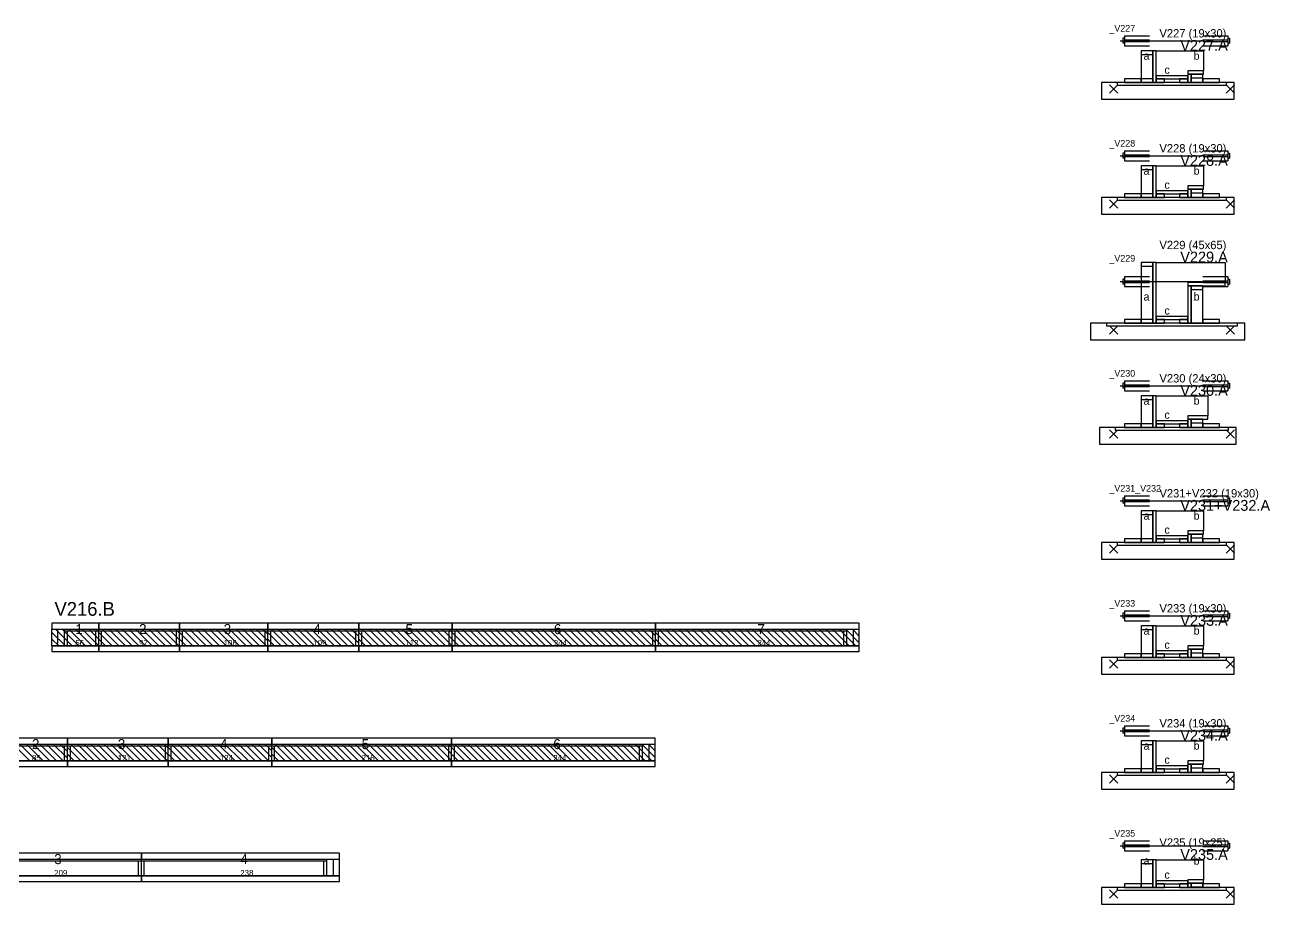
# Model space of a CAD drawing. Header units: metres. Extents: x -10 to 74425, y -2037 to 26.
# Drawn here: x 29391 to 30885, y -1042 to 13 of the extents above; entities that cross this region are included whole.
import ezdxf

# ---------------------------------------------------------------- set-up
doc = ezdxf.new("R2010")
doc.units = ezdxf.units.M
doc.layers.add('LABELS', color=3, linetype='Continuous')
doc.layers.add('VIGAS', color=7, linetype='Continuous')

msp = doc.modelspace()

# ---------------------------------------------------------------- linework, layer by layer
at = {"layer": 'VIGAS'}
for p, q in [((30710, 0), (30740, 0)), ((30710, 0), (30710, -12)), ((30804, 0), (30834, 0)), ((30834, 0), (30834, -12)), ((30705, -6), (30803, -6)), ((30708, -3), (30708, -9)), ((30710, -3), (30708, -3)), ((30710, -9), (30708, -9)), ((30710, -5), (30740, -5)), ((30710, -7), (30740, -7)), ((30710, -12), (30740, -12)), ((30804, -5), (30834, -5)), ((30804, -7), (30834, -7)), ((30804, -12), (30834, -12)), ((30834, -3), (30836, -3)), ((30834, -9), (30836, -9)), ((30836, -3), (30836, -9)), ((30692, -69), (30702, -59)), ((30692, -59), (30702, -69)), ((30832, -69), (30842, -59)), ((30832, -59), (30842, -69)), ((30705, -144), (30803, -144)), ((30708, -141), (30708, -147)), ((30710, -141), (30708, -141)), ((30710, -147), (30708, -147)), ((30710, -138), (30740, -138)), ((30710, -138), (30710, -150)), ((30710, -143), (30740, -143)), ((30710, -145), (30740, -145)), ((30804, -138), (30834, -138)), ((30804, -143), (30834, -143)), ((30804, -145), (30834, -145)), ((30834, -138), (30834, -150)), ((30834, -141), (30836, -141)), ((30834, -147), (30836, -147)), ((30836, -141), (30836, -147)), ((30710, -150), (30740, -150)), ((30804, -150), (30834, -150)), ((30692, -207), (30702, -197)), ((30692, -197), (30702, -207)), ((30832, -207), (30842, -197)), ((30832, -197), (30842, -207)), ((30705, -295), (30829, -295)), ((30708, -292), (30708, -298)), ((30710, -292), (30708, -292)), ((30710, -298), (30708, -298)), ((30710, -289), (30740, -289)), ((30710, -289), (30710, -301)), ((30710, -294), (30740, -294)), ((30710, -296), (30740, -296)), ((30804, -289), (30834, -289)), ((30804, -294), (30834, -294)), ((30804, -296), (30834, -296)), ((30834, -289), (30834, -301)), ((30834, -292), (30836, -292)), ((30834, -298), (30836, -298)), ((30836, -292), (30836, -298)), ((30710, -301), (30740, -301)), ((30804, -301), (30834, -301)), ((30692, -358), (30702, -348)), ((30692, -348), (30702, -358)), ((30832, -358), (30842, -348)), ((30832, -348), (30842, -358)), ((30708, -417), (30708, -423)), ((30710, -417), (30708, -417)), ((30710, -414), (30740, -414)), ((30710, -414), (30710, -426)), ((30804, -414), (30834, -414)), ((30834, -414), (30834, -426)), ((30834, -417), (30836, -417)), ((30836, -417), (30836, -423)), ((30705, -420), (30808, -420)), ((30710, -423), (30708, -423)), ((30710, -419), (30740, -419)), ((30710, -421), (30740, -421)), ((30710, -426), (30740, -426)), ((30804, -419), (30834, -419)), ((30804, -421), (30834, -421)), ((30804, -426), (30834, -426)), ((30834, -423), (30836, -423)), ((30692, -483), (30702, -473)), ((30692, -473), (30702, -483)), ((30832, -483), (30842, -473)), ((30832, -473), (30842, -483)), ((30710, -552), (30740, -552)), ((30710, -552), (30710, -564)), ((30804, -552), (30834, -552)), ((30834, -552), (30834, -564)), ((30705, -558), (30803, -558)), ((30708, -555), (30708, -561)), ((30710, -555), (30708, -555)), ((30710, -561), (30708, -561)), ((30710, -557), (30740, -557)), ((30710, -559), (30740, -559)), ((30710, -564), (30740, -564)), ((30804, -557), (30834, -557)), ((30804, -559), (30834, -559)), ((30804, -564), (30834, -564)), ((30834, -555), (30836, -555)), ((30834, -561), (30836, -561)), ((30836, -555), (30836, -561)), ((30692, -621), (30702, -611)), ((30692, -611), (30702, -621)), ((30832, -621), (30842, -611)), ((30832, -611), (30842, -621)), ((30705, -696), (30803, -696)), ((30708, -693), (30708, -699)), ((30710, -693), (30708, -693)), ((30710, -699), (30708, -699)), ((30710, -690), (30740, -690)), ((30710, -690), (30710, -702)), ((30710, -695), (30740, -695)), ((30710, -697), (30740, -697)), ((30804, -690), (30834, -690)), ((30804, -695), (30834, -695)), ((30804, -697), (30834, -697)), ((30834, -690), (30834, -702)), ((30834, -693), (30836, -693)), ((30834, -699), (30836, -699)), ((30836, -693), (30836, -699)), ((29423.7, -712), (29479.7, -712)), ((29423.7, -732), (29423.7, -712)), ((29439.7, -732), (29423.7, -716)), ((29447.7, -732), (29427.7, -712)), ((29430.7, -732), (29430.7, -712)), ((29455.7, -732), (29435.7, -712)), ((29438.7, -732), (29438.7, -712)), ((29438.7, -714.2), (29479.7, -714.2)), ((29442.2, -732), (29442.2, -714.2)), ((29463.7, -732), (29443.7, -712)), ((29471.7, -732), (29451.7, -712)), ((29479.7, -732), (29459.7, -712)), ((29479.7, -724), (29467.7, -712)), ((29479.7, -716), (29475.7, -712)), ((29476.2, -732), (29476.2, -714.2)), ((29479.7, -732), (29479.7, -712)), ((29479.7, -732), (29479.7, -712)), ((29479.7, -712), (29576.7, -712)), ((29479.7, -732), (29479.7, -712)), ((29479.7, -732), (29479.7, -712)), ((29479.7, -732), (29479.7, -712)), ((29479.7, -714.2), (29576.7, -714.2)), ((29495.7, -732), (29479.7, -716)), ((29483.2, -732), (29483.2, -714.2)), ((29503.7, -732), (29483.7, -712)), ((29511.7, -732), (29491.7, -712)), ((29519.7, -732), (29499.7, -712)), ((29527.7, -732), (29507.7, -712)), ((29535.7, -732), (29515.7, -712)), ((29543.7, -732), (29523.7, -712)), ((29551.7, -732), (29531.7, -712)), ((29559.7, -732), (29539.7, -712)), ((29567.7, -732), (29547.7, -712)), ((29575.7, -732), (29555.7, -712)), ((29576.7, -725), (29563.7, -712)), ((29576.7, -717), (29571.7, -712)), ((29573.2, -732), (29573.2, -714.2)), ((29576.7, -732), (29576.7, -712)), ((29576.7, -732), (29576.7, -712)), ((29576.7, -712), (29682.7, -712)), ((29576.7, -732), (29576.7, -712)), ((29576.7, -732), (29576.7, -712)), ((29576.7, -732), (29576.7, -712)), ((29576.7, -714.2), (29682.7, -714.2)), ((29592.7, -732), (29576.7, -716)), ((29580.2, -732), (29580.2, -714.2)), ((29600.7, -732), (29580.7, -712)), ((29608.7, -732), (29588.7, -712)), ((29616.7, -732), (29596.7, -712)), ((29624.7, -732), (29604.7, -712)), ((29632.7, -732), (29612.7, -712)), ((29640.7, -732), (29620.7, -712)), ((29648.7, -732), (29628.7, -712)), ((29656.7, -732), (29636.7, -712)), ((29664.7, -732), (29644.7, -712)), ((29672.7, -732), (29652.7, -712)), ((29680.7, -732), (29660.7, -712)), ((29682.7, -726), (29668.7, -712)), ((29682.7, -718), (29676.7, -712)), ((29679.2, -732), (29679.2, -714.2)), ((29682.7, -732), (29682.7, -712)), ((29682.7, -732), (29682.7, -712)), ((29682.7, -712), (29791.7, -712)), ((29682.7, -732), (29682.7, -712)), ((29682.7, -732), (29682.7, -712)), ((29682.7, -732), (29682.7, -712)), ((29682.7, -714.2), (29791.7, -714.2)), ((29698.7, -732), (29682.7, -716)), ((29686.2, -732), (29686.2, -714.2)), ((29706.7, -732), (29686.7, -712)), ((29714.7, -732), (29694.7, -712)), ((29722.7, -732), (29702.7, -712)), ((29730.7, -732), (29710.7, -712)), ((29738.7, -732), (29718.7, -712)), ((29746.7, -732), (29726.7, -712)), ((29754.7, -732), (29734.7, -712)), ((29762.7, -732), (29742.7, -712)), ((29770.7, -732), (29750.7, -712)), ((29778.7, -732), (29758.7, -712)), ((29786.7, -732), (29766.7, -712)), ((29791.7, -729), (29774.7, -712)), ((29791.7, -721), (29782.7, -712)), ((29788.2, -732), (29788.2, -714.2)), ((29791.7, -713), (29790.7, -712)), ((29791.7, -732), (29791.7, -712)), ((29791.7, -732), (29791.7, -712)), ((29791.7, -712), (29903.7, -712)), ((29791.7, -732), (29791.7, -712)), ((29791.7, -732), (29791.7, -712)), ((29791.7, -732), (29791.7, -712)), ((29791.7, -714.2), (29903.7, -714.2)), ((29807.7, -732), (29791.7, -716)), ((29795.2, -732), (29795.2, -714.2)), ((29815.7, -732), (29795.7, -712)), ((29823.7, -732), (29803.7, -712)), ((29831.7, -732), (29811.7, -712)), ((29839.7, -732), (29819.7, -712)), ((29847.7, -732), (29827.7, -712)), ((29855.7, -732), (29835.7, -712)), ((29863.7, -732), (29843.7, -712)), ((29871.7, -732), (29851.7, -712)), ((29879.7, -732), (29859.7, -712)), ((29887.7, -732), (29867.7, -712)), ((29895.7, -732), (29875.7, -712)), ((29903.7, -732), (29883.7, -712)), ((29903.7, -724), (29891.7, -712)), ((29903.7, -716), (29899.7, -712)), ((29900.2, -732), (29900.2, -714.2)), ((29903.7, -732), (29903.7, -712)), ((29903.7, -732), (29903.7, -712)), ((29903.7, -712), (30147.7, -712)), ((29903.7, -732), (29903.7, -712)), ((29903.7, -732), (29903.7, -712)), ((29903.7, -732), (29903.7, -712)), ((29903.7, -714.2), (30147.7, -714.2)), ((29919.7, -732), (29903.7, -716)), ((29907.2, -732), (29907.2, -714.2)), ((29927.7, -732), (29907.7, -712)), ((29935.7, -732), (29915.7, -712)), ((29943.7, -732), (29923.7, -712)), ((29951.7, -732), (29931.7, -712)), ((29959.7, -732), (29939.7, -712)), ((29967.7, -732), (29947.7, -712)), ((29975.7, -732), (29955.7, -712)), ((29983.7, -732), (29963.7, -712)), ((29991.7, -732), (29971.7, -712)), ((29999.7, -732), (29979.7, -712)), ((30007.7, -732), (29987.7, -712)), ((30015.7, -732), (29995.7, -712)), ((30023.7, -732), (30003.7, -712)), ((30031.7, -732), (30011.7, -712)), ((30039.7, -732), (30019.7, -712)), ((30047.7, -732), (30027.7, -712)), ((30055.7, -732), (30035.7, -712)), ((30063.7, -732), (30043.7, -712)), ((30071.7, -732), (30051.7, -712)), ((30079.7, -732), (30059.7, -712)), ((30087.7, -732), (30067.7, -712)), ((30095.7, -732), (30075.7, -712)), ((30103.7, -732), (30083.7, -712)), ((30111.7, -732), (30091.7, -712)), ((30119.7, -732), (30099.7, -712)), ((30127.7, -732), (30107.7, -712)), ((30135.7, -732), (30115.7, -712)), ((30143.7, -732), (30123.7, -712)), ((30147.7, -728), (30131.7, -712)), ((30147.7, -720), (30139.7, -712)), ((30144.2, -732), (30144.2, -714.2)), ((30147.7, -732), (30147.7, -712)), ((30147.7, -732), (30147.7, -712)), ((30147.7, -712), (30392, -712)), ((30147.7, -732), (30147.7, -712)), ((30147.7, -732), (30147.7, -712)), ((30147.7, -732), (30147.7, -712)), ((30147.7, -712), (30147.7, -712)), ((30147.7, -714.2), (30377, -714.2)), ((30163.7, -732), (30147.7, -716)), ((30151.2, -732), (30151.2, -714.2)), ((30171.7, -732), (30151.7, -712)), ((30179.7, -732), (30159.7, -712)), ((30187.7, -732), (30167.7, -712)), ((30195.7, -732), (30175.7, -712)), ((30203.7, -732), (30183.7, -712)), ((30211.7, -732), (30191.7, -712)), ((30219.7, -732), (30199.7, -712)), ((30227.7, -732), (30207.7, -712)), ((30235.7, -732), (30215.7, -712)), ((30243.7, -732), (30223.7, -712)), ((30251.7, -732), (30231.7, -712)), ((30259.7, -732), (30239.7, -712)), ((30267.7, -732), (30247.7, -712)), ((30275.7, -732), (30255.7, -712)), ((30283.7, -732), (30263.7, -712)), ((30291.7, -732), (30271.7, -712)), ((30299.7, -732), (30279.7, -712)), ((30307.7, -732), (30287.7, -712)), ((30315.7, -732), (30295.7, -712)), ((30323.7, -732), (30303.7, -712)), ((30331.7, -732), (30311.7, -712)), ((30339.7, -732), (30319.7, -712)), ((30347.7, -732), (30327.7, -712)), ((30355.7, -732), (30335.7, -712)), ((30363.7, -732), (30343.7, -712)), ((30371.7, -732), (30351.7, -712)), ((30379.7, -732), (30359.7, -712)), ((30387.7, -732), (30367.7, -712)), ((30373.5, -732), (30373.5, -714.2)), ((30392, -728.3), (30375.7, -712)), ((30377, -732), (30377, -712)), ((30392, -720.3), (30383.7, -712)), ((30385, -732), (30385, -712)), ((30392, -712.3), (30391.7, -712)), ((30392, -732), (30392, -712)), ((30710, -702), (30740, -702)), ((30804, -702), (30834, -702)), ((29431.7, -732), (29423.7, -724)), ((29487.7, -732), (29479.7, -724)), ((29584.7, -732), (29576.7, -724)), ((29690.7, -732), (29682.7, -724)), ((29799.7, -732), (29791.7, -724)), ((29911.7, -732), (29903.7, -724)), ((30155.7, -732), (30147.7, -724)), ((29423.7, -732), (29479.7, -732)), ((29423.7, -732), (29423.7, -732)), ((29438.7, -732), (29442.2, -732)), ((29476.2, -732), (29479.7, -732)), ((29479.7, -732), (29576.7, -732)), ((29479.7, -732), (29483.2, -732)), ((29479.7, -732), (29479.7, -732)), ((29573.2, -732), (29576.7, -732)), ((29576.7, -732), (29682.7, -732)), ((29576.7, -732), (29580.2, -732)), ((29576.7, -732), (29576.7, -732)), ((29679.2, -732), (29682.7, -732)), ((29682.7, -732), (29791.7, -732)), ((29682.7, -732), (29686.2, -732)), ((29682.7, -732), (29682.7, -732)), ((29788.2, -732), (29791.7, -732)), ((29791.7, -732), (29903.7, -732)), ((29791.7, -732), (29795.2, -732)), ((29791.7, -732), (29791.7, -732)), ((29900.2, -732), (29903.7, -732)), ((29903.7, -732), (30147.7, -732)), ((29903.7, -732), (29907.2, -732)), ((29903.7, -732), (29903.7, -732)), ((30144.2, -732), (30147.7, -732)), ((30147.7, -732), (30392, -732)), ((30147.7, -732), (30151.2, -732)), ((30147.7, -732), (30147.7, -732)), ((30373.5, -732), (30377, -732)), ((30692, -759), (30702, -749)), ((30692, -749), (30702, -759)), ((30832, -759), (30842, -749)), ((30832, -749), (30842, -759)), ((30705, -834), (30803, -834)), ((30708, -831), (30708, -837)), ((30710, -831), (30708, -831)), ((30710, -828), (30740, -828)), ((30710, -828), (30710, -840)), ((30710, -833), (30740, -833)), ((30710, -835), (30740, -835)), ((30804, -828), (30834, -828)), ((30804, -833), (30834, -833)), ((30804, -835), (30834, -835)), ((30834, -828), (30834, -840)), ((30834, -831), (30836, -831)), ((30836, -831), (30836, -837)), ((29357.2, -850), (29442.2, -850)), ((29397.2, -870), (29377.2, -850)), ((29405.2, -870), (29385.2, -850)), ((29413.2, -870), (29393.2, -850)), ((29421.2, -870), (29401.2, -850)), ((29429.2, -870), (29409.2, -850)), ((29437.2, -870), (29417.2, -850)), ((29442.2, -867), (29425.2, -850)), ((29442.2, -859), (29433.2, -850)), ((29442.2, -851), (29441.2, -850)), ((29442.2, -870), (29442.2, -850)), ((29442.2, -870), (29442.2, -850)), ((29442.2, -850), (29563.2, -850)), ((29442.2, -870), (29442.2, -850)), ((29442.2, -870), (29442.2, -850)), ((29442.2, -870), (29442.2, -850)), ((29466.2, -870), (29446.2, -850)), ((29474.2, -870), (29454.2, -850)), ((29482.2, -870), (29462.2, -850)), ((29490.2, -870), (29470.2, -850)), ((29498.2, -870), (29478.2, -850)), ((29506.2, -870), (29486.2, -850)), ((29514.2, -870), (29494.2, -850)), ((29522.2, -870), (29502.2, -850)), ((29530.2, -870), (29510.2, -850)), ((29538.2, -870), (29518.2, -850)), ((29546.2, -870), (29526.2, -850)), ((29554.2, -870), (29534.2, -850)), ((29562.2, -870), (29542.2, -850)), ((29563.2, -863), (29550.2, -850)), ((29563.2, -855), (29558.2, -850)), ((29563.2, -870), (29563.2, -850)), ((29563.2, -870), (29563.2, -850)), ((29563.2, -850), (29687.2, -850)), ((29563.2, -870), (29563.2, -850)), ((29563.2, -870), (29563.2, -850)), ((29563.2, -870), (29563.2, -850)), ((29587.2, -870), (29567.2, -850)), ((29595.2, -870), (29575.2, -850)), ((29603.2, -870), (29583.2, -850)), ((29611.2, -870), (29591.2, -850)), ((29619.2, -870), (29599.2, -850)), ((29627.2, -870), (29607.2, -850)), ((29635.2, -870), (29615.2, -850)), ((29643.2, -870), (29623.2, -850)), ((29651.2, -870), (29631.2, -850)), ((29659.2, -870), (29639.2, -850)), ((29667.2, -870), (29647.2, -850)), ((29675.2, -870), (29655.2, -850)), ((29683.2, -870), (29663.2, -850)), ((29687.2, -866), (29671.2, -850)), ((29687.2, -858), (29679.2, -850)), ((29687.2, -870), (29687.2, -850)), ((29687.2, -870), (29687.2, -850)), ((29687.2, -850), (29903, -850)), ((29687.2, -870), (29687.2, -850)), ((29687.2, -870), (29687.2, -850)), ((29687.2, -870), (29687.2, -850)), ((29687.2, -850), (29687.2, -850)), ((29711.2, -870), (29691.2, -850)), ((29719.2, -870), (29699.2, -850)), ((29727.2, -870), (29707.2, -850)), ((29735.2, -870), (29715.2, -850)), ((29743.2, -870), (29723.2, -850)), ((29751.2, -870), (29731.2, -850)), ((29759.2, -870), (29739.2, -850)), ((29767.2, -870), (29747.2, -850)), ((29775.2, -870), (29755.2, -850)), ((29783.2, -870), (29763.2, -850)), ((29791.2, -870), (29771.2, -850)), ((29799.2, -870), (29779.2, -850)), ((29807.2, -870), (29787.2, -850)), ((29815.2, -870), (29795.2, -850)), ((29823.2, -870), (29803.2, -850)), ((29831.2, -870), (29811.2, -850)), ((29839.2, -870), (29819.2, -850)), ((29847.2, -870), (29827.2, -850)), ((29855.2, -870), (29835.2, -850)), ((29863.2, -870), (29843.2, -850)), ((29871.2, -870), (29851.2, -850)), ((29879.2, -870), (29859.2, -850)), ((29887.2, -870), (29867.2, -850)), ((29895.2, -870), (29875.2, -850)), ((29903, -869.8), (29883.2, -850)), ((29903, -861.8), (29891.2, -850)), ((29903, -853.8), (29899.2, -850)), ((29903, -870), (29903, -850)), ((29903, -870), (29903, -850)), ((29903, -850), (30147, -850)), ((29903, -870), (29903, -850)), ((29903, -870), (29903, -850)), ((29903, -870), (29903, -850)), ((29927, -870), (29907, -850)), ((29935, -870), (29915, -850)), ((29943, -870), (29923, -850)), ((29951, -870), (29931, -850)), ((29959, -870), (29939, -850)), ((29967, -870), (29947, -850)), ((29975, -870), (29955, -850)), ((29983, -870), (29963, -850)), ((29991, -870), (29971, -850)), ((29999, -870), (29979, -850)), ((30007, -870), (29987, -850)), ((30015, -870), (29995, -850)), ((30023, -870), (30003, -850)), ((30031, -870), (30011, -850)), ((30039, -870), (30019, -850)), ((30047, -870), (30027, -850)), ((30055, -870), (30035, -850)), ((30063, -870), (30043, -850)), ((30071, -870), (30051, -850)), ((30079, -870), (30059, -850)), ((30087, -870), (30067, -850)), ((30095, -870), (30075, -850)), ((30103, -870), (30083, -850)), ((30111, -870), (30091, -850)), ((30119, -870), (30099, -850)), ((30127, -870), (30107, -850)), ((30135, -870), (30115, -850)), ((30143, -870), (30123, -850)), ((30147, -866), (30131, -850)), ((30132, -870), (30132, -850)), ((30147, -858), (30139, -850)), ((30140, -870), (30140, -850)), ((30147, -870), (30147, -850)), ((30147, -850), (30147, -850)), ((30710, -837), (30708, -837)), ((30710, -840), (30740, -840)), ((30804, -840), (30834, -840)), ((30834, -837), (30836, -837)), ((29357.2, -852.2), (29442.2, -852.2)), ((29438.7, -870), (29438.7, -852.2)), ((29442.2, -852.2), (29563.2, -852.2)), ((29458.2, -870), (29442.2, -854)), ((29450.2, -870), (29442.2, -862)), ((29445.7, -870), (29445.7, -852.2)), ((29559.7, -870), (29559.7, -852.2)), ((29563.2, -852.2), (29687.2, -852.2)), ((29579.2, -870), (29563.2, -854)), ((29571.2, -870), (29563.2, -862)), ((29566.7, -870), (29566.7, -852.2)), ((29683.7, -870), (29683.7, -852.2)), ((29687.2, -852.2), (29903, -852.2)), ((29703.2, -870), (29687.2, -854)), ((29695.2, -870), (29687.2, -862)), ((29690.7, -870), (29690.7, -852.2)), ((29899.5, -870), (29899.5, -852.2)), ((29903, -852.2), (30132, -852.2)), ((29919, -870), (29903, -854)), ((29911, -870), (29903, -862)), ((29906.5, -870), (29906.5, -852.2)), ((30128.5, -870), (30128.5, -852.2)), ((29357.2, -870), (29442.2, -870)), ((29438.7, -870), (29442.2, -870)), ((29442.2, -870), (29563.2, -870)), ((29442.2, -870), (29445.7, -870)), ((29442.2, -870), (29442.2, -870)), ((29559.7, -870), (29563.2, -870)), ((29563.2, -870), (29687.2, -870)), ((29563.2, -870), (29566.7, -870)), ((29563.2, -870), (29563.2, -870)), ((29683.7, -870), (29687.2, -870)), ((29687.2, -870), (29903, -870)), ((29687.2, -870), (29690.7, -870)), ((29687.2, -870), (29687.2, -870)), ((29899.5, -870), (29903, -870)), ((29903, -870), (30147, -870)), ((29903, -870), (29906.5, -870)), ((29903, -870), (29903, -870)), ((30128.5, -870), (30132, -870)), ((30692, -897), (30702, -887)), ((30692, -887), (30702, -897)), ((30832, -897), (30842, -887)), ((30832, -887), (30842, -897)), ((30708, -969), (30708, -975)), ((30710, -969), (30708, -969)), ((30710, -966), (30740, -966)), ((30710, -966), (30710, -978)), ((30804, -966), (30834, -966)), ((30834, -966), (30834, -978)), ((30834, -969), (30836, -969)), ((30836, -969), (30836, -975)), ((30705, -972), (30803, -972)), ((30710, -975), (30708, -975)), ((30710, -971), (30740, -971)), ((30710, -973), (30740, -973)), ((30710, -978), (30740, -978)), ((30804, -971), (30834, -971)), ((30804, -973), (30834, -973)), ((30804, -978), (30834, -978)), ((30834, -975), (30836, -975)), ((29321.9, -988), (29530.9, -988)), ((29321.9, -990.2), (29530.9, -990.2)), ((29527.4, -1008), (29527.4, -990.2)), ((29530.9, -1008), (29530.9, -988)), ((29530.9, -1008), (29530.9, -988)), ((29530.9, -988), (29768.4, -988)), ((29530.9, -1008), (29530.9, -988)), ((29530.9, -1008), (29530.9, -988)), ((29530.9, -1008), (29530.9, -988)), ((29530.9, -990.2), (29753.4, -990.2)), ((29534.4, -1008), (29534.4, -990.2)), ((29749.9, -1008), (29749.9, -990.2)), ((29753.4, -1008), (29753.4, -988)), ((29761.4, -1008), (29761.4, -988)), ((29768.4, -1008), (29768.4, -988)), ((29321.9, -1008), (29530.9, -1008)), ((29527.4, -1008), (29530.9, -1008)), ((29530.9, -1008), (29768.4, -1008)), ((29530.9, -1008), (29534.4, -1008)), ((29749.9, -1008), (29753.4, -1008)), ((30692, -1035), (30702, -1025)), ((30692, -1025), (30702, -1035)), ((30832, -1035), (30842, -1025)), ((30832, -1025), (30842, -1035))]:
    msp.add_line(p, q, dxfattribs=at)
for points in [[(30730, -56), (30744, -56), (30744, -18), (30730, -18)], [(30730, -22.4), (30744, -22.4), (30744, -18), (30730, -18)], [(30744, -56), (30748, -56), (30748, -18), (30744, -18)], [(30748, -48), (30748, -18), (30805, -18), (30805, -42), (30786, -42), (30786, -48)], [(30786, -46), (30805, -46), (30805, -42), (30786, -42)], [(30682.5, -76), (30841.5, -76), (30841.5, -56), (30682.5, -56)], [(30701.5, -59.2), (30832.5, -59.2), (30832.5, -56), (30701.5, -56)], [(30710, -56), (30730, -56), (30730, -51.6), (30710, -51.6)], [(30730, -56), (30744, -56), (30744, -51.6), (30730, -51.6)], [(30748, -51.6), (30786, -51.6), (30786, -48), (30748, -48)], [(30748, -56), (30758, -56), (30758, -51.6), (30748, -51.6)], [(30776, -56), (30786, -56), (30786, -51.6), (30776, -51.6)], [(30786, -56), (30790, -56), (30790, -46), (30786, -46)], [(30790, -56), (30804, -56), (30804, -46), (30790, -46)], [(30790, -50.4), (30804, -50.4), (30804, -46), (30790, -46)], [(30804, -56), (30824, -56), (30824, -51.6), (30804, -51.6)], [(30730, -194), (30744, -194), (30744, -156), (30730, -156)], [(30730, -160.4), (30744, -160.4), (30744, -156), (30730, -156)], [(30744, -194), (30748, -194), (30748, -156), (30744, -156)], [(30748, -186), (30748, -156), (30805, -156), (30805, -180), (30786, -180), (30786, -186)], [(30682.5, -214), (30841.5, -214), (30841.5, -194), (30682.5, -194)], [(30701.5, -197.2), (30832.5, -197.2), (30832.5, -194), (30701.5, -194)], [(30710, -194), (30730, -194), (30730, -189.6), (30710, -189.6)], [(30730, -194), (30744, -194), (30744, -189.6), (30730, -189.6)], [(30748, -189.6), (30786, -189.6), (30786, -186), (30748, -186)], [(30748, -194), (30758, -194), (30758, -189.6), (30748, -189.6)], [(30776, -194), (30786, -194), (30786, -189.6), (30776, -189.6)], [(30786, -184), (30805, -184), (30805, -180), (30786, -180)], [(30786, -194), (30790, -194), (30790, -184), (30786, -184)], [(30790, -194), (30804, -194), (30804, -184), (30790, -184)], [(30790, -188.4), (30804, -188.4), (30804, -184), (30790, -184)], [(30804, -194), (30824, -194), (30824, -189.6), (30804, -189.6)], [(30730, -345), (30744, -345), (30744, -272), (30730, -272)], [(30730, -276.4), (30744, -276.4), (30744, -272), (30730, -272)], [(30744, -345), (30748, -345), (30748, -272), (30744, -272)], [(30748, -337), (30748, -272), (30831, -272), (30831, -296), (30786, -296), (30786, -337)], [(30786, -300), (30831, -300), (30831, -296), (30786, -296)], [(30786, -345), (30790, -345), (30790, -300), (30786, -300)], [(30790, -345), (30804, -345), (30804, -300), (30790, -300)], [(30790, -304.4), (30804, -304.4), (30804, -300), (30790, -300)], [(30710, -345), (30730, -345), (30730, -340.6), (30710, -340.6)], [(30730, -345), (30744, -345), (30744, -340.6), (30730, -340.6)], [(30748, -340.6), (30786, -340.6), (30786, -337), (30748, -337)], [(30748, -345), (30758, -345), (30758, -340.6), (30748, -340.6)], [(30776, -345), (30786, -345), (30786, -340.6), (30776, -340.6)], [(30804, -345), (30824, -345), (30824, -340.6), (30804, -340.6)], [(30669.5, -365), (30854.5, -365), (30854.5, -345), (30669.5, -345)], [(30688.5, -348.2), (30845.5, -348.2), (30845.5, -345), (30688.5, -345)], [(30730, -470), (30744, -470), (30744, -432), (30730, -432)], [(30730, -436.4), (30744, -436.4), (30744, -432), (30730, -432)], [(30744, -470), (30748, -470), (30748, -432), (30744, -432)], [(30748, -462), (30748, -432), (30810, -432), (30810, -456), (30786, -456), (30786, -462)], [(30748, -465.6), (30786, -465.6), (30786, -462), (30748, -462)], [(30786, -460), (30810, -460), (30810, -456), (30786, -456)], [(30786, -470), (30790, -470), (30790, -460), (30786, -460)], [(30790, -470), (30804, -470), (30804, -460), (30790, -460)], [(30790, -464.4), (30804, -464.4), (30804, -460), (30790, -460)], [(30680, -490), (30844, -490), (30844, -470), (30680, -470)], [(30699, -473.2), (30835, -473.2), (30835, -470), (30699, -470)], [(30710, -470), (30730, -470), (30730, -465.6), (30710, -465.6)], [(30730, -470), (30744, -470), (30744, -465.6), (30730, -465.6)], [(30748, -470), (30758, -470), (30758, -465.6), (30748, -465.6)], [(30776, -470), (30786, -470), (30786, -465.6), (30776, -465.6)], [(30804, -470), (30824, -470), (30824, -465.6), (30804, -465.6)], [(30730, -608), (30744, -608), (30744, -570), (30730, -570)], [(30730, -574.4), (30744, -574.4), (30744, -570), (30730, -570)], [(30744, -608), (30748, -608), (30748, -570), (30744, -570)], [(30748, -600), (30748, -570), (30805, -570), (30805, -594), (30786, -594), (30786, -600)], [(30786, -598), (30805, -598), (30805, -594), (30786, -594)], [(30682.5, -628), (30841.5, -628), (30841.5, -608), (30682.5, -608)], [(30701.5, -611.2), (30832.5, -611.2), (30832.5, -608), (30701.5, -608)], [(30710, -608), (30730, -608), (30730, -603.6), (30710, -603.6)], [(30730, -608), (30744, -608), (30744, -603.6), (30730, -603.6)], [(30748, -603.6), (30786, -603.6), (30786, -600), (30748, -600)], [(30748, -608), (30758, -608), (30758, -603.6), (30748, -603.6)], [(30776, -608), (30786, -608), (30786, -603.6), (30776, -603.6)], [(30786, -608), (30790, -608), (30790, -598), (30786, -598)], [(30790, -608), (30804, -608), (30804, -598), (30790, -598)], [(30790, -602.4), (30804, -602.4), (30804, -598), (30790, -598)], [(30804, -608), (30824, -608), (30824, -603.6), (30804, -603.6)], [(29423.7, -712), (29479.7, -712), (29479.7, -705), (29423.7, -705)], [(29479.7, -712), (29576.7, -712), (29576.7, -705), (29479.7, -705)], [(29576.7, -712), (29682.7, -712), (29682.7, -705), (29576.7, -705)], [(29682.7, -712), (29791.7, -712), (29791.7, -705), (29682.7, -705)], [(29791.7, -712), (29903.7, -712), (29903.7, -705), (29791.7, -705)], [(29903.7, -712), (30147.7, -712), (30147.7, -705), (29903.7, -705)], [(30147.7, -712), (30392, -712), (30392, -705), (30147.7, -705)], [(30730, -746), (30744, -746), (30744, -708), (30730, -708)], [(30730, -712.4), (30744, -712.4), (30744, -708), (30730, -708)], [(30744, -746), (30748, -746), (30748, -708), (30744, -708)], [(30748, -738), (30748, -708), (30805, -708), (30805, -732), (30786, -732), (30786, -738)], [(29423.7, -739), (29479.7, -739), (29479.7, -732), (29423.7, -732)], [(29479.7, -739), (29576.7, -739), (29576.7, -732), (29479.7, -732)], [(29576.7, -739), (29682.7, -739), (29682.7, -732), (29576.7, -732)], [(29682.7, -739), (29791.7, -739), (29791.7, -732), (29682.7, -732)], [(29791.7, -739), (29903.7, -739), (29903.7, -732), (29791.7, -732)], [(29903.7, -739), (30147.7, -739), (30147.7, -732), (29903.7, -732)], [(30147.7, -739), (30392, -739), (30392, -732), (30147.7, -732)], [(30682.5, -766), (30841.5, -766), (30841.5, -746), (30682.5, -746)], [(30701.5, -749.2), (30832.5, -749.2), (30832.5, -746), (30701.5, -746)], [(30710, -746), (30730, -746), (30730, -741.6), (30710, -741.6)], [(30730, -746), (30744, -746), (30744, -741.6), (30730, -741.6)], [(30748, -741.6), (30786, -741.6), (30786, -738), (30748, -738)], [(30748, -746), (30758, -746), (30758, -741.6), (30748, -741.6)], [(30776, -746), (30786, -746), (30786, -741.6), (30776, -741.6)], [(30786, -736), (30805, -736), (30805, -732), (30786, -732)], [(30786, -746), (30790, -746), (30790, -736), (30786, -736)], [(30790, -746), (30804, -746), (30804, -736), (30790, -736)], [(30790, -740.4), (30804, -740.4), (30804, -736), (30790, -736)], [(30804, -746), (30824, -746), (30824, -741.6), (30804, -741.6)], [(29357.2, -850), (29442.2, -850), (29442.2, -843), (29357.2, -843)], [(29442.2, -850), (29563.2, -850), (29563.2, -843), (29442.2, -843)], [(29563.2, -850), (29687.2, -850), (29687.2, -843), (29563.2, -843)], [(29687.2, -850), (29903, -850), (29903, -843), (29687.2, -843)], [(29903, -850), (30147, -850), (30147, -843), (29903, -843)], [(30730, -884), (30744, -884), (30744, -846), (30730, -846)], [(30730, -850.4), (30744, -850.4), (30744, -846), (30730, -846)], [(30744, -884), (30748, -884), (30748, -846), (30744, -846)], [(30748, -876), (30748, -846), (30805, -846), (30805, -870), (30786, -870), (30786, -876)], [(29357.2, -877), (29442.2, -877), (29442.2, -870), (29357.2, -870)], [(29442.2, -877), (29563.2, -877), (29563.2, -870), (29442.2, -870)], [(29563.2, -877), (29687.2, -877), (29687.2, -870), (29563.2, -870)], [(29687.2, -877), (29903, -877), (29903, -870), (29687.2, -870)], [(29903, -877), (30147, -877), (30147, -870), (29903, -870)], [(30710, -884), (30730, -884), (30730, -879.6), (30710, -879.6)], [(30730, -884), (30744, -884), (30744, -879.6), (30730, -879.6)], [(30748, -879.6), (30786, -879.6), (30786, -876), (30748, -876)], [(30748, -884), (30758, -884), (30758, -879.6), (30748, -879.6)], [(30776, -884), (30786, -884), (30786, -879.6), (30776, -879.6)], [(30786, -874), (30805, -874), (30805, -870), (30786, -870)], [(30786, -884), (30790, -884), (30790, -874), (30786, -874)], [(30790, -884), (30804, -884), (30804, -874), (30790, -874)], [(30790, -878.4), (30804, -878.4), (30804, -874), (30790, -874)], [(30804, -884), (30824, -884), (30824, -879.6), (30804, -879.6)], [(30682.5, -904), (30841.5, -904), (30841.5, -884), (30682.5, -884)], [(30701.5, -887.2), (30832.5, -887.2), (30832.5, -884), (30701.5, -884)], [(29321.9, -988), (29530.9, -988), (29530.9, -981), (29321.9, -981)], [(29530.9, -988), (29768.4, -988), (29768.4, -981), (29530.9, -981)], [(30730, -1022), (30744, -1022), (30744, -989), (30730, -989)], [(30730, -993.4), (30744, -993.4), (30744, -989), (30730, -989)], [(30744, -1022), (30748, -1022), (30748, -989), (30744, -989)], [(30748, -1014), (30748, -989), (30805, -989), (30805, -1013), (30786, -1013), (30786, -1014)], [(29321.9, -1015), (29530.9, -1015), (29530.9, -1008), (29321.9, -1008)], [(29530.9, -1015), (29768.4, -1015), (29768.4, -1008), (29530.9, -1008)], [(30748, -1017.6), (30786, -1017.6), (30786, -1014), (30748, -1014)], [(30786, -1017), (30805, -1017), (30805, -1013), (30786, -1013)], [(30682.5, -1042), (30841.5, -1042), (30841.5, -1022), (30682.5, -1022)], [(30701.5, -1025.2), (30832.5, -1025.2), (30832.5, -1022), (30701.5, -1022)], [(30710, -1022), (30730, -1022), (30730, -1017.6), (30710, -1017.6)], [(30730, -1022), (30744, -1022), (30744, -1017.6), (30730, -1017.6)], [(30748, -1022), (30758, -1022), (30758, -1017.6), (30748, -1017.6)], [(30776, -1022), (30786, -1022), (30786, -1017.6), (30776, -1017.6)], [(30786, -1022), (30790, -1022), (30790, -1017), (30786, -1017)], [(30790, -1022), (30804, -1022), (30804, -1017), (30790, -1017)], [(30790, -1021.4), (30804, -1021.4), (30804, -1017), (30790, -1017)], [(30804, -1022), (30824, -1022), (30824, -1017.6), (30804, -1017.6)]]:
    msp.add_lwpolyline(points, close=True, dxfattribs=at)

# ---------------------------------------------------------------- texts
at = {"layer": 'LABELS'}
for s, p in [('_V227', (30692, 5)), ('_V228', (30692, -133)), ('_V229', (30692, -271)), ('_V230', (30692, -409)), ('_V231_V232', (30692, -547)), ('_V233', (30692, -685)), ('_V234', (30692, -823)), ('_V235', (30692, -961))]:
    msp.add_text(s, height=8, dxfattribs=at).set_placement(p)
at = {"layer": 'VIGAS'}
for s, height, p in [('V227 (19x30)', 10, (30752, -2)), ('V227.A', 13, (30777, -18)), ('a', 9.6, (30733, -28.7)), ('b', 9.6, (30793, -28.7)), ('c', 9.6, (30758, -45.5)), ('V228 (19x30)', 10, (30752, -140)), ('V228.A', 13, (30777, -156)), ('a', 9.6, (30733, -166.7)), ('b', 9.6, (30793, -166.7)), ('c', 9.6, (30758, -183.5)), ('V229 (45x65)', 10, (30752, -256)), ('V229.A', 13, (30777, -272)), ('a', 9.6, (30733, -317.7)), ('b', 9.6, (30793, -317.7)), ('c', 9.6, (30758, -334.5)), ('V230 (24x30)', 10, (30752, -416)), ('V230.A', 13, (30777, -432)), ('b', 9.6, (30793, -442.7)), ('a', 9.6, (30733, -442.7)), ('c', 9.6, (30758, -459.5)), ('V231+V232 (19x30)', 10, (30752, -554)), ('V231+V232.A', 13, (30777, -570)), ('a', 9.6, (30733, -580.7)), ('b', 9.6, (30793, -580.7)), ('c', 9.6, (30758, -597.5)), ('V216.B', 16.5, (29426.7, -696)), ('V233 (19x30)', 10, (30752, -692)), ('V233.A', 13, (30777, -708)), ('1', 12, (29451.7, -718)), ('2', 12, (29528.2, -718)), ('3', 12, (29629.7, -718)), ('4', 12, (29737.2, -718)), ('5', 12, (29847.7, -718)), ('6', 12, (30025.7, -718)), ('7', 12, (30269.8, -718)), ('a', 9.6, (30733, -718.7)), ('b', 9.6, (30793, -718.7)), ('56', 7, (29451.7, -732)), ('97', 7, (29528.2, -732)), ('106', 7, (29629.7, -732)), ('109', 7, (29737.2, -732)), ('112', 7, (29847.7, -732)), ('244', 7, (30025.7, -732)), ('244', 7, (30269.8, -732)), ('c', 9.6, (30758, -735.5)), ('V234 (19x30)', 10, (30752, -830)), ('V234.A', 13, (30777, -846)), ('2', 12, (29399.7, -856)), ('3', 12, (29502.7, -856)), ('4', 12, (29625.2, -856)), ('5', 12, (29795.1, -856)), ('6', 12, (30025, -856)), ('a', 9.6, (30733, -856.7)), ('b', 9.6, (30793, -856.7)), ('85', 7, (29399.7, -870)), ('121', 7, (29502.7, -870)), ('124', 7, (29625.2, -870)), ('216', 7, (29795.1, -870)), ('244', 7, (30025, -870)), ('c', 9.6, (30758, -873.5)), ('V235 (19x25)', 10, (30752, -973)), ('3', 12, (29426.4, -994)), ('4', 12, (29649.6, -994)), ('V235.A', 13, (30777, -989)), ('b', 9.6, (30793, -994.7)), ('a', 9.6, (30733, -994.7)), ('209', 7, (29426.4, -1008)), ('238', 7, (29649.6, -1008)), ('c', 9.6, (30758, -1011.5))]:
    msp.add_text(s, height=height, dxfattribs=at).set_placement(p)

doc.saveas('drawing.dxf')
